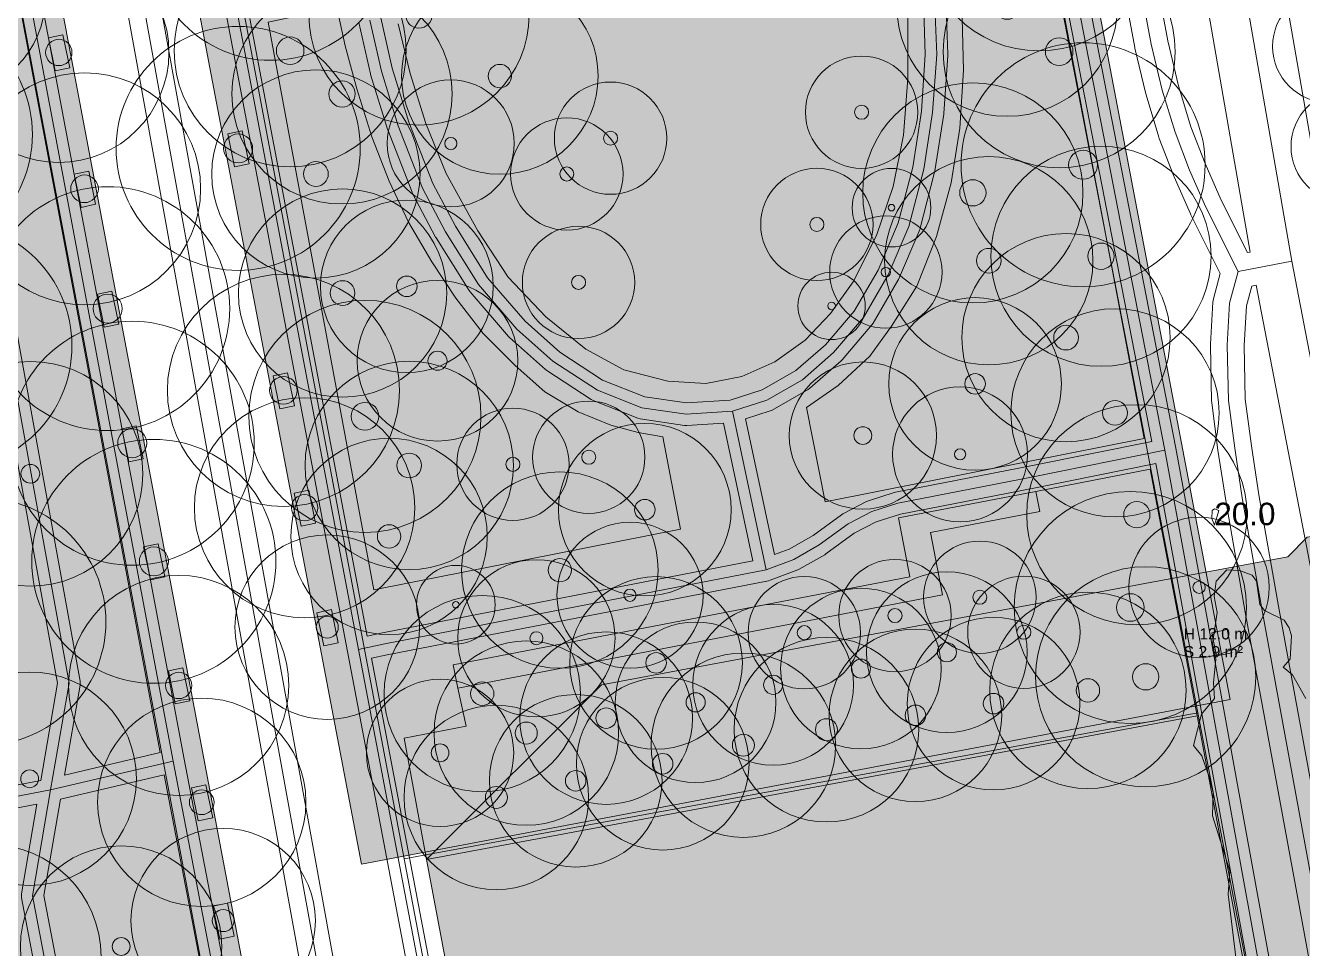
# Model space of a CAD drawing. Header units: metres. Extents: x -8 to 1190, y -11 to 1223.
# Drawn here: x 597.7 to 711.3, y 441 to 523.2 of the extents above; entities that cross this region are included whole.
import ezdxf

# ---------------------------------------------------------------- set-up
doc = ezdxf.new("R2010")
doc.units = ezdxf.units.M
doc.header["$MEASUREMENT"] = 0
for name, color, linetype, lineweight, true_color in [('TPX_BUILDING_AREAS_TEXT', 7, 'CONTINUOUS', 0, 0x000000), ('TPX_BUILDING_HEIGHTS_TEXT', 7, 'CONTINUOUS', 0, 0x000000), ('TPX_BUILDINGS', 7, 'CONTINUOUS', 0, 0x000000), ('TPX_BUILDINGS_HATCH', 7, 'CONTINUOUS', 0, 0xf0f0f0), ('TPX_BUILDINGS_SHADOWS_HATCH', 7, 'CONTINUOUS', 0, 0x000000), ('TPX_BUILDINGS_SHADOWS_OUTLINES', 7, 'CONTINUOUS', 0, 0x000000), ('TPX_CADASTRES', 7, 'CONTINUOUS', 0, 0x646464), ('TPX_CONTOUR_LINES_5M', 7, 'CONTINUOUS', 0, 0x969696), ('TPX_CONTOUR_LINES_5M_TEXT', 7, 'CONTINUOUS', 0, 0x000000), ('TPX_ROADS_AXES', 7, 'CONTINUOUS', 0, 0x323232), ('TPX_ROADS_CONTOURS', 7, 'CONTINUOUS', 0, 0x646464), ('TPX_VEGETATION_GREEN_SPACES', 7, 'CONTINUOUS', 0, 0x58ba48), ('TPX_VEGETATION_GREEN_SPACES_HATCH', 7, 'CONTINUOUS', 0, 0x58ba48), ('TPX_VEGETATION_TREES_INDIVIDUAL', 7, 'CONTINUOUS', 0, 0x136734)]:
    doc.layers.add(name, color=color, linetype=linetype, lineweight=lineweight, true_color=true_color)
doc.styles.add('TPX_TEXTE', font='arial.ttf')

# ---------------------------------------------------------------- blocks, each defined once
blk = doc.blocks.new('TREETR006_CR070')
at = {"layer": 'TPX_VEGETATION_TREES_INDIVIDUAL'}
for radius in [7, 0.583]:
    blk.add_circle((0, 0, 0.04), radius, dxfattribs=at)
blk = doc.blocks.new('TREETR009_CR072')
at = {"layer": 'TPX_VEGETATION_TREES_INDIVIDUAL'}
for radius in [7.15, 0.851]:
    blk.add_circle((0, 0, 0.04), radius, dxfattribs=at)
blk = doc.blocks.new('TREETR003_CR030')
at = {"layer": 'TPX_VEGETATION_TREES_INDIVIDUAL'}
for radius in [3, 0.333]:
    blk.add_circle((0, 0, 0.04), radius, dxfattribs=at)
blk = doc.blocks.new('TREETR005_CR065')
at = {"layer": 'TPX_VEGETATION_TREES_INDIVIDUAL'}
for radius in [6.5, 0.542]:
    blk.add_circle((0, 0, 0.04), radius, dxfattribs=at)
blk = doc.blocks.new('TREETR007_CR085')
at = {"layer": 'TPX_VEGETATION_TREES_INDIVIDUAL'}
for radius in [8.5, 0.708]:
    blk.add_circle((0, 0, 0.04), radius, dxfattribs=at)
blk = doc.blocks.new('TREETR003_CR035')
at = {"layer": 'TPX_VEGETATION_TREES_INDIVIDUAL'}
for radius in [3.5, 0.292]:
    blk.add_circle((0, 0, 0.04), radius, dxfattribs=at)
blk = doc.blocks.new('TREETR010_CR082')
at = {"layer": 'TPX_VEGETATION_TREES_INDIVIDUAL'}
for radius in [8.21, 0.978]:
    blk.add_circle((0, 0, 0.04), radius, dxfattribs=at)
blk = doc.blocks.new('TREETR008_CR066')
at = {"layer": 'TPX_VEGETATION_TREES_INDIVIDUAL'}
for radius in [6.55, 0.792]:
    blk.add_circle((0, 0, 0.04), radius, dxfattribs=at)
blk = doc.blocks.new('TREETR005_CR060')
at = {"layer": 'TPX_VEGETATION_TREES_INDIVIDUAL'}
for radius in [6, 0.5]:
    blk.add_circle((0, 0, 0.04), radius, dxfattribs=at)
blk = doc.blocks.new('TREETR011_CR093')
at = {"layer": 'TPX_VEGETATION_TREES_INDIVIDUAL'}
for radius in [9.27, 1.1]:
    blk.add_circle((0, 0, 0.04), radius, dxfattribs=at)
blk = doc.blocks.new('TREETR008_CR095')
at = {"layer": 'TPX_VEGETATION_TREES_INDIVIDUAL'}
for radius in [9.5, 0.792]:
    blk.add_circle((0, 0, 0.04), radius, dxfattribs=at)
blk = doc.blocks.new('TREETR010_CR087')
at = {"layer": 'TPX_VEGETATION_TREES_INDIVIDUAL'}
for radius in [8.74, 1.04]:
    blk.add_circle((0, 0, 0.04), radius, dxfattribs=at)
blk = doc.blocks.new('TREETR006_CR050')
at = {"layer": 'TPX_VEGETATION_TREES_INDIVIDUAL'}
for radius in [5, 0.625]:
    blk.add_circle((0, 0, 0.04), radius, dxfattribs=at)
blk = doc.blocks.new('TREETR004_CR050')
at = {"layer": 'TPX_VEGETATION_TREES_INDIVIDUAL'}
for radius in [5, 0.417]:
    blk.add_circle((0, 0, 0.04), radius, dxfattribs=at)
blk = doc.blocks.new('TREETR005_CR062')
at = {"layer": 'TPX_VEGETATION_TREES_INDIVIDUAL'}
for radius in [6.24, 0.542]:
    blk.add_circle((0, 0, 0.04), radius, dxfattribs=at)
blk = doc.blocks.new('TREETR009_CR077')
at = {"layer": 'TPX_VEGETATION_TREES_INDIVIDUAL'}
for radius in [7.68, 0.914]:
    blk.add_circle((0, 0, 0.04), radius, dxfattribs=at)
blk = doc.blocks.new('TREETR012_CR098')
at = {"layer": 'TPX_VEGETATION_TREES_INDIVIDUAL'}
for radius in [9.8, 1.17]:
    blk.add_circle((0, 0, 0.04), radius, dxfattribs=at)
blk = doc.blocks.new('TREETR005_CR057')
at = {"layer": 'TPX_VEGETATION_TREES_INDIVIDUAL'}
for radius in [5.65, 0.542]:
    blk.add_circle((0, 0, 0.04), radius, dxfattribs=at)
blk = doc.blocks.new('TREETR013_CR109')
at = {"layer": 'TPX_VEGETATION_TREES_INDIVIDUAL'}
for radius in [10.86, 1.29]:
    blk.add_circle((0, 0, 0.04), radius, dxfattribs=at)
blk = doc.blocks.new('TREETR009_CR110')
at = {"layer": 'TPX_VEGETATION_TREES_INDIVIDUAL'}
for radius in [11, 0.917]:
    blk.add_circle((0, 0, 0.04), radius, dxfattribs=at)
blk = doc.blocks.new('TREETR008_CR090')
at = {"layer": 'TPX_VEGETATION_TREES_INDIVIDUAL'}
for radius in [8.96, 0.792]:
    blk.add_circle((0, 0, 0.04), radius, dxfattribs=at)
blk = doc.blocks.new('TREETR012_CR103')
at = {"layer": 'TPX_VEGETATION_TREES_INDIVIDUAL'}
for radius in [10.33, 1.23]:
    blk.add_circle((0, 0, 0.04), radius, dxfattribs=at)
blk = doc.blocks.new('TREETR008_CR100')
at = {"layer": 'TPX_VEGETATION_TREES_INDIVIDUAL'}
for radius in [10, 0.833]:
    blk.add_circle((0, 0, 0.04), radius, dxfattribs=at)

msp = doc.modelspace()

# ---------------------------------------------------------------- hatches: boundary and pattern name
at = {"layer": 'TPX_BUILDINGS_HATCH'}
for points in [[(704.63, 469.37), (703.26, 469.1), (703.67, 467.03), (705.04, 467.3), (704.63, 469.37)], [(701.96, 461.71), (633.38, 448.9), (642.23, 401.81), (646.17, 402.54), (653.88, 404.03), (665.08, 406.07), (680.62, 408.98), (690.05, 410.74), (696.27, 411.91), (710.81, 414.62), (701.96, 461.71)], [(701.96, 461.71), (633.38, 448.9), (642.23, 401.81), (646.17, 402.54), (653.88, 404.03), (665.08, 406.07), (680.62, 408.98), (690.05, 410.74), (696.27, 411.91), (710.81, 414.62), (701.96, 461.71)]]:
    msp.add_hatch(color=256, dxfattribs=at).paths.add_polyline_path(points)
at = {"layer": 'TPX_BUILDINGS_SHADOWS_HATCH'}
h = msp.add_hatch(color=256, dxfattribs=at)
h.paths.add_polyline_path([(648.93, 464.46), (633.38, 448.9), (701.96, 461.71), (710.81, 414.62), (726.37, 430.18), (717.51, 477.26), (713.38, 476.49), (713.11, 477.85), (711.75, 477.59), (710.02, 475.86), (648.93, 464.46)])
h.paths.add_polyline_path([(703.26, 469.1), (704.63, 469.37), (705.04, 467.3), (703.67, 467.03), (703.26, 469.1)], flags=16)
at = {"layer": 'TPX_VEGETATION_GREEN_SPACES_HATCH'}
for points in [[(485.17, 658.84), (480.98, 606.95), (485.17, 598.36), (487.72, 560.65), (493.86, 524.32), (498.04, 499.55), (528.2, 368.53), (531.2, 359.16), (533.69, 352.08), (538.49, 339.66), (542.12, 330.65), (546.85, 319.78), (550.39, 311.66), (553.18, 305.84), (553.53, 304.53), (553.62, 302.01), (553.86, 300.57), (556.09, 296.51), (556.98, 295.06), (558.35, 293.79), (560.24, 292.98), (561.84, 292.86), (563.77, 293.23), (629.44, 305.32), (630.79, 305.1), (633.02, 304.29), (634.16, 304.2), (637.28, 304.84), (641.85, 305.76), (641.28, 308.94), (640.79, 311.71), (640.14, 315.32), (638.41, 325.71), (627.56, 383.88), (627.18, 385.87), (577.65, 647.8), (577.74, 650.22), (579.37, 655.3), (579.39, 657.35), (577.83, 665.08), (569.48, 709.59), (560.89, 753.36), (558.08, 754.88), (556.95, 755.5), (556.36, 755.81), (540.32, 763.57), (542.61, 759.35), (546.75, 750.96), (549.63, 742.69), (551.15, 735.13), (551.95, 725.3), (551.37, 716.46), (550.27, 708.82), (548.19, 701.59), (545.58, 694.73), (541.15, 686.8), (534.65, 679.93), (527.54, 674.31), (520.37, 670.14), (513.72, 667.44), (507.25, 666.01), (499.57, 665.12), (492.26, 665.23), (489.73, 665.63), (487.35, 666), (484.3, 666.26), (483.24, 666.25), (482.62, 665.63), (482.38, 664.17), (482.32, 663.39), (482.78, 661.92), (485.17, 658.84)], [(605.86, 592.48), (600.38, 591.41), (627.6, 448.5), (704.9, 463.14), (704.72, 464.08), (702.42, 476.16), (677.66, 606.39), (667.67, 604.38), (665.6, 603.96), (653.28, 601.51), (641.9, 599.26), (632.85, 597.6), (626.72, 596.47), (612.89, 593.83), (611.51, 593.56), (605.86, 592.48)], [(670, 491.11), (667.19, 489.14), (668.84, 480.74), (687.07, 484.36), (697.24, 486.38), (677.58, 590.63), (676.18, 590.64), (675.25, 590.77), (675.36, 586.64), (674.93, 581.67), (674.33, 575.83), (673.35, 571.04), (671.76, 565.88), (669.99, 561.55), (668.27, 558.05), (669.21, 557.02), (671.09, 554.31), (673.61, 550.21), (675.87, 545.84), (677.78, 541.24), (679.13, 536.76), (680.28, 530.43), (681.01, 524.96), (681.16, 519.19), (680.83, 514.03), (680.06, 509.14), (678.76, 504.37), (677, 499.95), (674.75, 496.4), (672.81, 493.71), (670, 491.11)], [(633.21, 527.12), (630.46, 526.12), (630.86, 523.3), (631.93, 518.9), (633.3, 514.44), (635.12, 509.98), (637.93, 504.88), (640.63, 500.76), (643.98, 497.22), (647.54, 494.34), (650.93, 492.51), (654.85, 491.49), (658.23, 491.29), (661.42, 491.9), (664.36, 493.22), (667.06, 495.15), (669.33, 497.53), (671.33, 500.35), (673.4, 504.46), (674.9, 508.84), (675.83, 513.39), (676.21, 518.45), (676.19, 524.18), (675.4, 530.4), (674.16, 536.18), (672.27, 541.74), (669.96, 546.99), (667.89, 550.55), (665.4, 553.71), (663.2, 550.42), (660.51, 547.12), (660.93, 545.95), (661.17, 543.87), (660.97, 541.22), (660.21, 538.45), (659.09, 536.34), (657.07, 534.2), (654.82, 532.55), (652.1, 531.29), (649.17, 530.59), (646.54, 530.55), (644.15, 531.03), (642.82, 531.8), (640.07, 530.27), (636.36, 528.45), (633.21, 527.12)], [(625.39, 524.77), (619.28, 523.46), (628.69, 472.91), (655.97, 478.31), (654.4, 486.54), (652.2, 486.92), (649.78, 487.58), (646.88, 488.76), (643.91, 490.53), (641.27, 492.88), (638.42, 495.73), (635.99, 498.89), (633.86, 502.13), (631.77, 505.66), (630.04, 509.29), (628.5, 513.26), (627.18, 517.51), (626.13, 521.34), (625.39, 524.77)], [(601.02, 522.32), (599.72, 522.05), (600.34, 519.11), (601.63, 519.38), (601.02, 522.32)], [(616.98, 513.78), (615.69, 513.51), (616.3, 510.57), (617.59, 510.84), (616.98, 513.78)], [(603.32, 510.18), (602.02, 509.91), (602.63, 506.97), (603.92, 507.24), (603.32, 510.18)], [(605.37, 499.51), (604.08, 499.24), (604.69, 496.3), (605.98, 496.57), (605.37, 499.51)], [(621.01, 492.23), (619.72, 491.96), (620.33, 489.02), (621.62, 489.29), (621.01, 492.23)], [(607.55, 487.53), (606.26, 487.26), (606.87, 484.32), (608.16, 484.59), (607.55, 487.53)], [(636.91, 460.77), (631.38, 459.72), (633.38, 448.9), (701.96, 461.71), (697.77, 483.67), (687.6, 481.67), (687.95, 479.89), (678.22, 478.02), (679.29, 472.46), (636.15, 464.17), (636.91, 460.77)], [(622.89, 481.78), (621.6, 481.51), (622.21, 478.57), (623.5, 478.84), (622.89, 481.78)], [(676.38, 474.06), (635.74, 466.25), (636.15, 464.17), (679.29, 472.46), (678.22, 478.02), (687.95, 479.89), (687.6, 481.67), (675.36, 479.33), (676.38, 474.06)], [(609.49, 477.01), (608.19, 476.74), (608.8, 473.8), (610.09, 474.07), (609.49, 477.01)], [(624.92, 471.15), (623.62, 470.88), (624.24, 467.94), (625.52, 468.21), (624.92, 471.15)], [(611.69, 465.96), (610.4, 465.69), (611.01, 462.75), (612.3, 463.02), (611.69, 465.96)], [(613.74, 455.56), (612.45, 455.29), (613.06, 452.35), (614.35, 452.62), (613.74, 455.56)], [(615.65, 445.02), (614.35, 444.75), (614.97, 441.81), (616.26, 442.08), (615.65, 445.02)]]:
    msp.add_hatch(color=256, dxfattribs=at).paths.add_polyline_path(points)

# ---------------------------------------------------------------- linework, layer by layer
at = {"layer": 'TPX_BUILDINGS', "elevation": 0.04}
for points in [[(704.63, 469.37), (703.26, 469.1), (703.67, 467.03), (705.04, 467.3)], [(701.96, 461.71), (633.38, 448.9), (642.23, 401.81), (646.17, 402.54), (653.88, 404.03), (665.08, 406.07), (680.62, 408.98), (690.05, 410.74), (696.27, 411.91), (710.81, 414.62)], [(701.96, 461.71), (633.38, 448.9), (642.23, 401.81), (646.17, 402.54), (653.88, 404.03), (665.08, 406.07), (680.62, 408.98), (690.05, 410.74), (696.27, 411.91), (710.81, 414.62)]]:
    msp.add_lwpolyline(points, close=True, dxfattribs=at)
at = {"layer": 'TPX_BUILDINGS_SHADOWS_OUTLINES', "elevation": 0.04}
for points in [[(648.93, 464.46), (633.38, 448.9), (701.96, 461.71), (710.81, 414.62), (726.37, 430.18), (717.51, 477.26), (713.38, 476.49), (713.11, 477.85), (711.75, 477.59), (710.02, 475.86)], [(703.26, 469.1), (704.63, 469.37), (705.04, 467.3), (703.67, 467.03)]]:
    msp.add_lwpolyline(points, close=True, dxfattribs=at)
at = {"layer": 'TPX_CADASTRES', "elevation": 0.02}
msp.add_lwpolyline([(636.09, 318.99), (573.89, 648.6)], dxfattribs=at)
for points in [[(674.54, 604.57), (604.38, 591.64), (631.39, 448.95), (702.01, 461.96)], [(702.01, 461.96), (631.39, 448.95), (655.49, 321.59), (726.54, 334.68)]]:
    msp.add_lwpolyline(points, close=True, dxfattribs=at)
at = {"layer": 'TPX_CONTOUR_LINES_5M', "elevation": 0.05}
for points in [[(703.48, 480.12), (703.28, 479.98), (703.26, 479.28), (703.48, 478.67), (703.88, 479.98), (703.48, 480.12)], [(705.81, 436.76), (704.72, 445.82), (704.87, 447.91), (703.3, 452.79), (703.38, 454.88), (703.02, 456.27), (702.36, 458.12), (701.62, 459.06), (702.34, 461.85), (703.49, 463.25), (703.39, 464.64), (703.62, 466.73), (703.31, 468.13), (703.74, 470.91), (703.46, 472.31), (703.64, 473.7), (704.59, 474.69), (705.71, 474.64), (706.83, 474.23), (707.23, 473.7), (707.52, 471.61), (707.95, 471.06), (709.7, 470.22), (710.14, 469.52), (710.35, 468.82), (710.23, 466.73), (709.61, 466.03), (710.44, 465.34), (711.61, 463.25)]]:
    msp.add_lwpolyline(points, dxfattribs=at)
at = {"layer": 'TPX_ROADS_AXES', "elevation": 0.03}
for points in [[(552.13, 785.2), (554.69, 772.14), (558.08, 754.88), (565.81, 717.22), (576.09, 664.74), (577.43, 657.99), (577.49, 656.47), (577.14, 655.35), (575.32, 651.72), (574.72, 650.2), (574.72, 648.82), (577.97, 631.68), (588.76, 574.58), (596.02, 536.38), (610.82, 457.67)], [(537.58, 772.37), (546.66, 767.31), (554.94, 762.9), (576.43, 751.19), (619.66, 729.44), (627.36, 725.29), (633.71, 721.66), (639.66, 717.17), (645.25, 712.68), (650.62, 707.66), (655.83, 702.39), (660.84, 696.84), (665.41, 690.76), (669.48, 684.56), (672.36, 679.55), (675.31, 673.84), (678.28, 666.74), (680.26, 661.42), (681.79, 656.13), (683.08, 650.79), (684.51, 644.03), (696.37, 580.81), (701.09, 555.65), (710.37, 502.17)], [(584.01, 659.59), (590.93, 660.88), (638.46, 669.86), (643.93, 670.56), (649.02, 670.6), (653.01, 669.79), (657.52, 668.51), (661.71, 666.52), (664.88, 664.23), (667.71, 661.69), (670.23, 658.61), (671.91, 655.29), (673, 652.3), (674.08, 648.57), (679.12, 621.99), (697.87, 521.49), (698.84, 517.41), (699.98, 513.65), (701.28, 510.29), (702.73, 506.98), (705.6, 501.25), (710.37, 502.17)], [(490.06, 607.32), (492.89, 626.03), (505.21, 643.9), (518.68, 651.53), (531.7, 653.65), (543.37, 653.03), (555.19, 647.89), (565.34, 637.62), (570.87, 626.33), (574.7, 611.22), (581.72, 573.06), (588.79, 534.92), (601.57, 464.61), (599.92, 455.1), (598.3, 445.68), (607.24, 398.92), (603.39, 387.91), (594.56, 378.82)], [(637.82, 365), (633.86, 383.85), (633.26, 386.89), (632.65, 389.89), (598.83, 576.68), (588.19, 635.41)], [(735.64, 297.37), (733.56, 304.55), (732.08, 309.65), (730.6, 314.54), (729.96, 317.69), (728.97, 322.42), (728.59, 324.66), (727.82, 329.1), (727.02, 333.18), (726.26, 337.29), (715.96, 393.11), (712.67, 410.87), (711.94, 414.85), (701.74, 470.84), (699.08, 485.34), (680.01, 583.39), (678.24, 592.66), (676.65, 600.94), (672.82, 620.77)], [(628.33, 523.65), (629.36, 519.09), (630.86, 514.23), (633.02, 508.67), (635.07, 504.78), (638.01, 500.1), (641.42, 496.13), (644.62, 493.28), (648.58, 490.69), (652.54, 489.12), (656.47, 488.55), (660.59, 488.82), (663.65, 489.79), (666.83, 491.61), (669.6, 494.04), (672.25, 497.15), (674.44, 500.95), (676.3, 505.25), (677.62, 510.36), (678.41, 515.41), (678.77, 520.57), (678.58, 525.58)], [(676.22, 176.1), (672.16, 197.15), (666.53, 226.37), (659.68, 261.82), (656.72, 277.16), (656.56, 279.07), (656.7, 280.8), (657.08, 282.75), (658.61, 290.82), (659.53, 295.86), (658.45, 301.02), (658.02, 304.58), (657.54, 308.52), (656.91, 311.8), (656.36, 314.73), (655.31, 320.23), (654.39, 325.08), (642.35, 388.47), (627.31, 467.6), (616.49, 524.54)], [(705.6, 501.25), (704.84, 498.44), (704.63, 494.7)], [(710.37, 502.17), (730.97, 395.25), (740.66, 341.95), (741.69, 336.12), (742.37, 332.17), (744.42, 320.43)], [(704.63, 494.7), (704.73, 489.77), (705.29, 485.54), (705.96, 481.12), (707.71, 471.21), (718.57, 412), (720.28, 403.49), (720.61, 399.43), (720.77, 393.97), (721.16, 389.54), (723.58, 377.57), (730.19, 343.51), (730.9, 339.86), (732, 334.17), (732.79, 330.11), (735.01, 318.67)], [(660.59, 488.82), (663.6, 474.71)], [(627.31, 467.6), (629.67, 468.11), (663.6, 474.71), (666.05, 475.63), (668.32, 476.91), (670.89, 478.8), (672.99, 479.89), (675.31, 480.63), (687.35, 482.98), (699.08, 485.34)], [(583.9, 452.03), (599.92, 455.1), (610.82, 457.67)], [(610.82, 457.67), (624.69, 385.38), (634.43, 332.47), (636.44, 321.94), (636.99, 318.6), (637.31, 315.24), (637.37, 313.05), (637.28, 311.14), (637.09, 308.87), (637.1, 308.17), (637.13, 306.33), (637.28, 304.84), (638.03, 300.84), (638.65, 297.48), (639.61, 292.35), (640.56, 287.25), (641.98, 279.66)]]:
    msp.add_lwpolyline(points, dxfattribs=at)
at = {"layer": 'TPX_ROADS_CONTOURS', "elevation": 0.03}
for points in [[(673.42, 655.53), (678.06, 656.4), (678.4, 655.23), (679.66, 650.02), (681.08, 643.35), (692.93, 580.17), (697.65, 555.03), (706.67, 502.99), (706.43, 502.94), (704.09, 507.62), (702.67, 510.86), (701.4, 514.14), (700.29, 517.8), (699.34, 521.8), (680.59, 622.27), (675.55, 648.85), (675.52, 648.98), (674.44, 652.71), (674.41, 652.81)], [(589.33, 637.71), (591.37, 638.12), (593.74, 638.59), (595.63, 628.57), (602.5, 592.54), (603.59, 586.8), (612.29, 540.82), (615.51, 524.35), (626.33, 467.41), (641.18, 389.27), (638.95, 388.85), (634.54, 388.11), (634.12, 390.18), (600.3, 576.94), (589.67, 635.67)], [(590.02, 573.31), (597.62, 574.89), (631.17, 389.63), (631.58, 387.62), (627.02, 386.85), (625.48, 386.55), (611.8, 457.85), (597, 536.57)], [(589.95, 534.14), (595.22, 535.2), (609.66, 458.42), (601.16, 456.42), (602.55, 464.44), (602.55, 464.79)], [(575.61, 509.02), (585.02, 525.32), (585.07, 525.66), (585.14, 526.01), (583.83, 532.9), (587.99, 533.74), (600.55, 464.61), (599.05, 455.95), (584.72, 453.21)], [(706.13, 494.68), (706.33, 498.2), (706.8, 499.96), (707.21, 500.03), (727.53, 394.6), (737.22, 341.34), (738.08, 336.41), (733.28, 335.45), (732.37, 340.14), (731.66, 343.8), (725.06, 377.85), (722.65, 389.76), (722.26, 394.06), (722.1, 399.47), (722.1, 399.55), (721.77, 403.62), (721.75, 403.79), (720.04, 412.28), (709.18, 471.47), (707.44, 481.36), (706.78, 485.75), (706.23, 489.88)], [(597.59, 380.5), (604.11, 387.21), (604.34, 387.58), (608.18, 398.59), (608.22, 399.11), (599.32, 445.69), (600.79, 454.28), (610.03, 456.45), (623.52, 386.15)], [(585.06, 451.24), (598.69, 453.84), (597.32, 445.85), (597.32, 445.49), (606.2, 398.99), (602.52, 388.45), (595.81, 381.53), (596.53, 389.7), (596.52, 389.97)]]:
    msp.add_lwpolyline(points, close=True, dxfattribs=at)
for points in [[(692.43, 640.95), (702.69, 586.96), (707.32, 563.21), (708.81, 556.31), (710.33, 548.6), (748.24, 348.11), (748.26, 348.01), (750.54, 340.39), (750.67, 338.94), (747.59, 338.31), (744.95, 337.78), (744.11, 342.58), (734.41, 395.87), (734.41, 395.91), (713.81, 502.8), (704.54, 556.25), (704.53, 556.3), (699.81, 581.46), (687.95, 644.68)], [(712.92, 415.03), (702.72, 471.02), (700.06, 485.53), (680.99, 583.57), (679.23, 592.84), (677.64, 601.12), (674.09, 619.48)], [(677.92, 620.23), (696.4, 521.21), (696.41, 521.14), (697.38, 517.07), (697.4, 516.98), (698.54, 513.22), (698.58, 513.11), (699.88, 509.75), (699.9, 509.69), (701.36, 506.38), (701.39, 506.31), (704, 501.09), (703.39, 498.83), (703.34, 498.52), (703.13, 494.79), (703.13, 494.67), (703.23, 489.74), (703.24, 489.57), (703.8, 485.34), (704.49, 480.86), (706.23, 470.94), (716.83, 413.19)], [(679.03, 583.19), (697.91, 486.13), (687.15, 483.96), (675.11, 481.61), (675, 481.58), (672.69, 480.84), (672.53, 480.78), (670.43, 479.68), (670.3, 479.6), (667.78, 477.75), (665.63, 476.54), (664.33, 476.05), (661.76, 488.14), (663.95, 488.84), (664.14, 488.92), (667.33, 490.75), (667.49, 490.86), (670.26, 493.29), (670.36, 493.39), (673.01, 496.5), (673.12, 496.65), (675.31, 500.45), (675.36, 500.55), (677.22, 504.85), (677.27, 505), (678.59, 510.11), (678.61, 510.21), (679.4, 515.26), (679.4, 515.34), (679.76, 520.5), (679.77, 520.61), (679.58, 525.62)], [(677.59, 525.5), (677.76, 520.59), (677.41, 515.53), (676.64, 510.56), (675.35, 505.58), (673.55, 501.39), (671.43, 497.73), (668.88, 494.74), (666.25, 492.43), (663.24, 490.71), (660.4, 489.81), (656.51, 489.55), (652.8, 490.09), (649.04, 491.58), (645.23, 494.08), (642.14, 496.83), (638.81, 500.69), (635.94, 505.28), (633.93, 509.08), (631.8, 514.56), (630.33, 519.35), (629.31, 523.85)], [(627.35, 523.43), (628.38, 518.87), (628.4, 518.8), (629.9, 513.94), (629.93, 513.87), (632.09, 508.31), (632.14, 508.2), (634.18, 504.31), (634.22, 504.25), (637.16, 499.57), (637.25, 499.44), (640.66, 495.47), (640.76, 495.38), (643.96, 492.53), (644.08, 492.44), (648.03, 489.85), (648.21, 489.76), (652.17, 488.19), (652.39, 488.13), (656.33, 487.56), (656.53, 487.55), (659.79, 487.76), (662.41, 475.49), (629.47, 469.09), (628.1, 468.79), (617.66, 523.77)], [(643.15, 389.64), (628.48, 466.83), (629.87, 467.13), (663.79, 473.72), (663.95, 473.77), (666.4, 474.69), (666.54, 474.76), (668.81, 476.04), (668.91, 476.11), (671.42, 477.95), (673.38, 478.96), (675.55, 479.66), (687.55, 482), (698.28, 484.16), (700.76, 470.66), (710.96, 414.68)]]:
    msp.add_lwpolyline(points, dxfattribs=at)
at = {"layer": 'TPX_VEGETATION_GREEN_SPACES', "elevation": 0}
for points in [[(563.77, 293.23), (629.44, 305.32), (630.79, 305.1), (633.02, 304.29), (634.16, 304.2), (637.28, 304.84), (641.85, 305.76), (641.28, 308.94), (640.79, 311.71), (640.14, 315.32), (638.41, 325.71), (627.56, 383.88), (627.18, 385.87), (577.65, 647.8)], [(681.01, 524.96), (681.16, 519.19), (680.83, 514.03), (680.06, 509.14), (678.76, 504.37), (677, 499.95), (674.75, 496.4), (672.81, 493.71), (670, 491.11), (667.19, 489.14), (668.84, 480.74), (687.07, 484.36), (697.24, 486.38), (677.58, 590.63)], [(630.86, 523.3), (631.93, 518.9), (633.3, 514.44), (635.12, 509.98), (637.93, 504.88), (640.63, 500.76), (643.98, 497.22), (647.54, 494.34), (650.93, 492.51), (654.85, 491.49), (658.23, 491.29), (661.42, 491.9), (664.36, 493.22), (667.06, 495.15), (669.33, 497.53), (671.33, 500.35), (673.4, 504.46), (674.9, 508.84), (675.83, 513.39), (676.21, 518.45), (676.19, 524.18)]]:
    msp.add_lwpolyline(points, dxfattribs=at)
for points in [[(605.86, 592.48), (600.38, 591.41), (627.6, 448.5), (704.9, 463.14), (704.72, 464.08), (702.42, 476.16), (677.66, 606.39), (667.67, 604.38), (665.6, 603.96), (653.28, 601.51), (641.9, 599.26), (632.85, 597.6), (626.72, 596.47), (612.89, 593.83), (611.51, 593.56)], [(625.39, 524.77), (619.28, 523.46), (628.69, 472.91), (655.97, 478.31), (654.4, 486.54), (652.2, 486.92), (649.78, 487.58), (646.88, 488.76), (643.91, 490.53), (641.27, 492.88), (638.42, 495.73), (635.99, 498.89), (633.86, 502.13), (631.77, 505.66), (630.04, 509.29), (628.5, 513.26), (627.18, 517.51), (626.13, 521.34)], [(601.02, 522.32), (599.72, 522.05), (600.34, 519.11), (601.63, 519.38)], [(616.98, 513.78), (615.69, 513.51), (616.3, 510.57), (617.59, 510.84)], [(603.32, 510.18), (602.02, 509.91), (602.63, 506.97), (603.92, 507.24)], [(605.37, 499.51), (604.08, 499.24), (604.69, 496.3), (605.98, 496.57)], [(621.01, 492.23), (619.72, 491.96), (620.33, 489.02), (621.62, 489.29)], [(607.55, 487.53), (606.26, 487.26), (606.87, 484.32), (608.16, 484.59)], [(636.91, 460.77), (631.38, 459.72), (633.38, 448.9), (701.96, 461.71), (697.77, 483.67), (687.6, 481.67), (687.95, 479.89), (678.22, 478.02), (679.29, 472.46), (636.15, 464.17)], [(622.89, 481.78), (621.6, 481.51), (622.21, 478.57), (623.5, 478.84)], [(676.38, 474.06), (635.74, 466.25), (636.15, 464.17), (679.29, 472.46), (678.22, 478.02), (687.95, 479.89), (687.6, 481.67), (675.36, 479.33)], [(609.49, 477.01), (608.19, 476.74), (608.8, 473.8), (610.09, 474.07)], [(624.92, 471.15), (623.62, 470.88), (624.24, 467.94), (625.52, 468.21)], [(611.69, 465.96), (610.4, 465.69), (611.01, 462.75), (612.3, 463.02)], [(613.74, 455.56), (612.45, 455.29), (613.06, 452.35), (614.35, 452.62)], [(615.65, 445.02), (614.35, 444.75), (614.97, 441.81), (616.26, 442.08)]]:
    msp.add_lwpolyline(points, close=True, dxfattribs=at)

# ---------------------------------------------------------------- block references
at = {"layer": 'TPX_VEGETATION_TREES_INDIVIDUAL'}
for name, p in [('TREETR013_CR109', (619.49, 530.92, 0.04)), ('TREETR012_CR103', (687.89, 531.23, 0.04)), ('TREETR012_CR098', (685.04, 524.88, 0.04)), ('TREETR007_CR085', (590.92, 525.54, 0.04)), ('TREETR012_CR098', (632.7, 524.09, 0.04)), ('TREETR012_CR103', (621.24, 520.91, 0.04)), ('TREETR012_CR103', (689.67, 520.83, 0.04)), ('TREETR012_CR098', (600.65, 520.76, 0.04)), ('TREETR010_CR087', (639.9, 518.66, 0.04)), ('TREETR012_CR098', (625.86, 517.07, 0.04)), ('TREETR006_CR050', (713.66, 521.3, 0.04)), ('TREETR009_CR110', (587.3, 513.46, 0.04)), ('TREETR013_CR109', (616.61, 512.22, 0.04)), ('TREETR013_CR109', (691.8, 510.76, 0.04)), ('TREETR006_CR050', (672.09, 515.44, 0.04)), ('TREETR012_CR103', (602.94, 508.62, 0.04)), ('TREETR011_CR093', (623.53, 509.94, 0.04)), ('TREETR005_CR057', (635.53, 512.66, 0.04)), ('TREETR006_CR050', (649.75, 513.13, 0.04)), ('TREETR012_CR098', (681.99, 508.26, 0.04)), ('TREETR006_CR050', (715.3, 512.38, 0.04)), ('TREETR006_CR050', (645.86, 509.94, 0.04)), ('TREETR011_CR093', (683.41, 502.22, 0.04)), ('TREETR012_CR098', (693.4, 502.62, 0.04)), ('TREETR006_CR050', (668.11, 505.45, 0.04)), ('TREETR003_CR035', (674.75, 506.94, 0.04)), ('TREETR013_CR109', (605, 497.95, 0.04)), ('TREETR011_CR093', (625.9, 499.34, 0.04)), ('TREETR009_CR077', (631.62, 499.94, 0.04)), ('TREETR004_CR050', (674.25, 501.21, 0.04)), ('TREETR009_CR110', (590.82, 494.63, 0.04)), ('TREETR006_CR050', (646.9, 500.29, 0.04)), ('TREETR011_CR093', (690.28, 495.37, 0.04)), ('TREETR003_CR030', (669.42, 498.19, 0.04)), ('TREETR012_CR103', (620.64, 490.67, 0.04)), ('TREETR009_CR072', (634.35, 493.31, 0.04)), ('TREETR009_CR077', (682.19, 491.25, 0.04)), ('TREETR012_CR103', (627.89, 488.36, 0.04)), ('TREETR011_CR093', (694.64, 488.67, 0.04)), ('TREETR013_CR109', (607.18, 485.97, 0.04)), ('TREETR008_CR100', (598.12, 483.25, 0.04)), ('TREETR011_CR093', (631.83, 483.99, 0.04)), ('TREETR008_CR066', (672.2, 486.65, 0.04)), ('TREETR005_CR060', (680.85, 484.98, 0.04)), ('TREETR012_CR098', (622.52, 480.22, 0.04)), ('TREETR006_CR050', (641.06, 484.09, 0.04)), ('TREETR006_CR050', (647.81, 484.72, 0.04)), ('TREETR012_CR098', (696.58, 479.6, 0.04)), ('TREETR009_CR077', (652.8, 480.05, 0.04)), ('TREETR010_CR087', (630.04, 477.67, 0.04)), ('TREETR013_CR109', (609.11, 475.45, 0.04)), ('TREETR010_CR087', (645.24, 474.67, 0.04)), ('TREETR009_CR110', (593.84, 470.07, 0.04)), ('TREETR012_CR103', (696, 471.34, 0.04)), ('TREETR005_CR065', (651.48, 472.43, 0.04)), ('TREETR005_CR062', (702.12, 473.14, 0.04)), ('TREETR010_CR082', (624.54, 469.59, 0.04)), ('TREETR006_CR050', (682.61, 472.25, 0.04)), ('TREETR003_CR035', (635.98, 471.59, 0.04)), ('TREETR006_CR070', (643.15, 468.6, 0.04)), ('TREETR006_CR050', (675.06, 470.62, 0.04)), ('TREETR012_CR098', (697.37, 465.17, 0.04)), ('TREETR012_CR098', (611.32, 464.4, 0.04)), ('TREETR009_CR077', (653.8, 466.41, 0.04)), ('TREETR006_CR050', (666.99, 469.1, 0.04)), ('TREETR009_CR072', (679.68, 467.36, 0.04)), ('TREETR006_CR050', (686.53, 469.14, 0.04)), ('TREETR009_CR072', (672.03, 465.9, 0.04)), ('TREETR010_CR087', (692.23, 463.96, 0.04)), ('TREETR010_CR087', (638.33, 463.67, 0.04)), ('TREETR009_CR072', (664.22, 464.46, 0.04)), ('TREETR009_CR077', (683.83, 462.78, 0.04)), ('TREETR009_CR072', (657.32, 462.9, 0.04)), ('TREETR009_CR077', (676.88, 461.74, 0.04)), ('TREETR010_CR082', (642.25, 460.16, 0.04)), ('TREETR009_CR077', (649.36, 461.49, 0.04)), ('TREETR010_CR082', (668.96, 460.46, 0.04)), ('TREETR010_CR082', (661.57, 459.08, 0.04)), ('TREETR008_CR095', (598.06, 456.09, 0.04)), ('TREETR008_CR066', (634.58, 458.4, 0.04)), ('TREETR009_CR077', (654.39, 457.43, 0.04)), ('TREETR011_CR093', (613.37, 454, 0.04)), ('TREETR010_CR082', (639.59, 454.43, 0.04)), ('TREETR009_CR077', (646.65, 455.91, 0.04)), ('TREETR010_CR082', (615.28, 443.46, 0.04)), ('TREETR008_CR100', (594.41, 440.25, 0.04)), ('TREETR008_CR090', (606.2, 441.16, 0.04))]:
    msp.add_blockref(name, p, dxfattribs=at)

# ---------------------------------------------------------------- texts
at = {"layer": 'TPX_BUILDING_AREAS_TEXT', "style": 'TPX_TEXTE'}
msp.add_text('S 2.9 m²', height=1, dxfattribs=at).set_placement((700.75, 466.9, 0.05))
at = {"layer": 'TPX_BUILDING_HEIGHTS_TEXT', "style": 'TPX_TEXTE'}
msp.add_text('H 12.0 m', height=1, dxfattribs=at).set_placement((700.75, 468.5, 0.05))
at = {"layer": 'TPX_CONTOUR_LINES_5M_TEXT', "style": 'TPX_TEXTE'}
msp.add_text('20.0', height=2, dxfattribs=at).set_placement((703.48, 478.67, 0.05))

doc.saveas('drawing.dxf')
